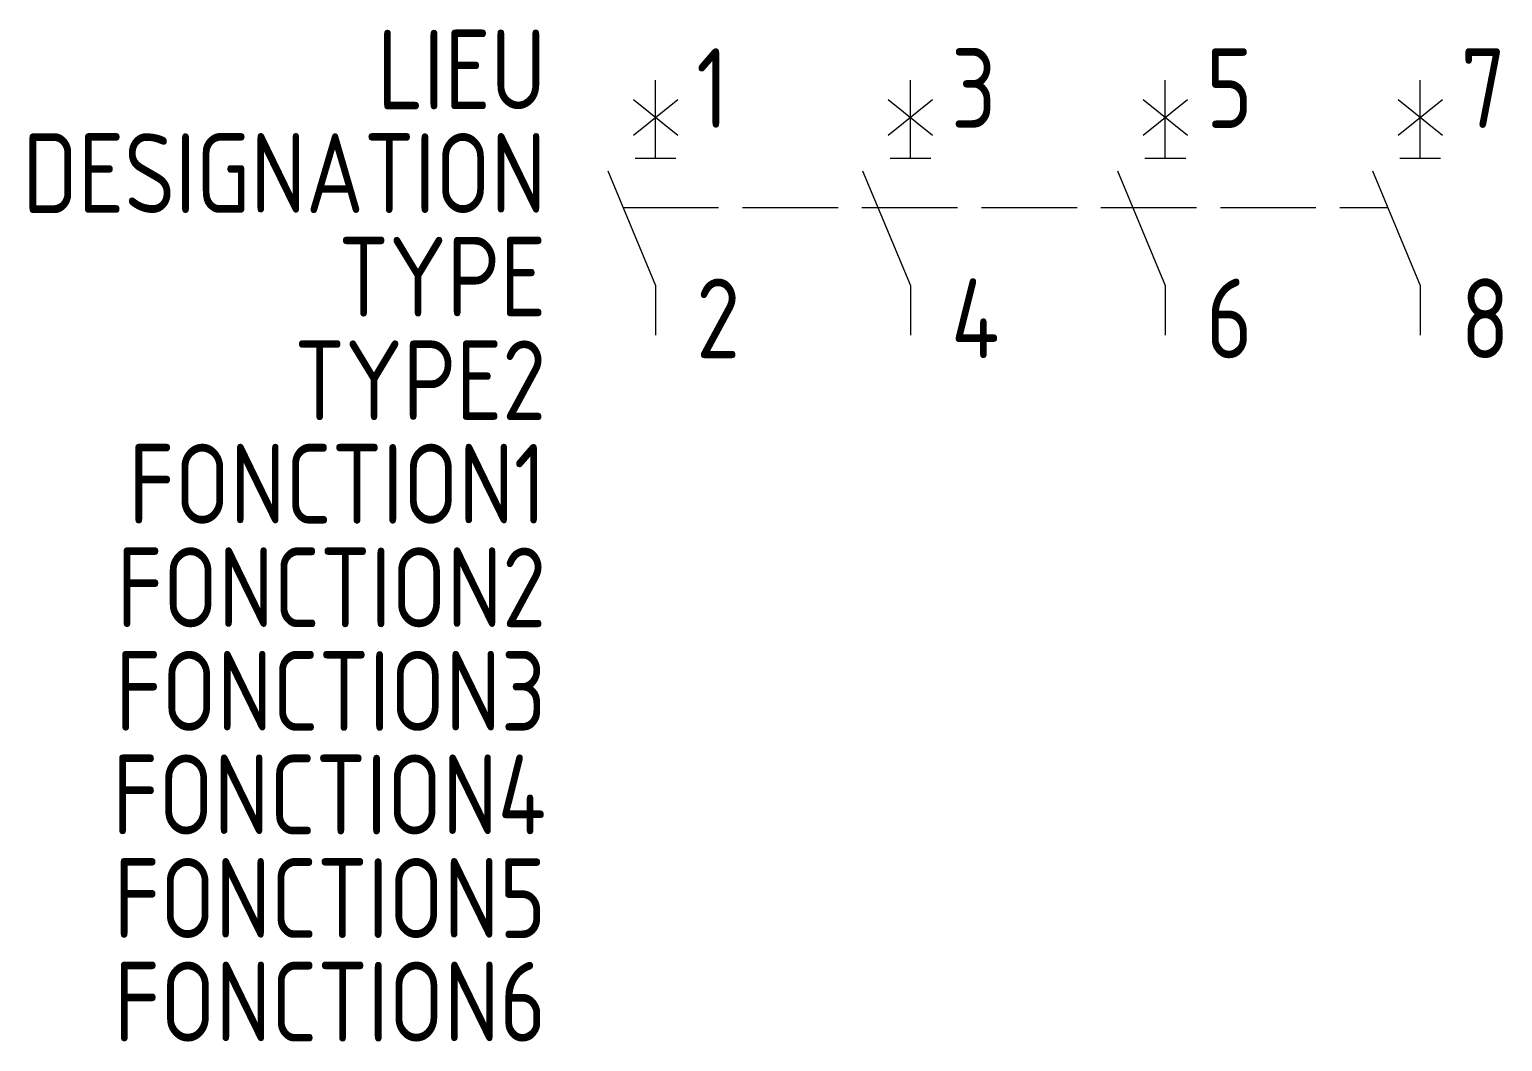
# Model space of a CAD drawing. Header units: millimetres. Extents: x -19.7 to 26.6, y -30.2 to 1.6.
import ezdxf
from ezdxf.enums import TextEntityAlignment as Align

# ---------------------------------------------------------------- set-up
doc = ezdxf.new("R2010")
doc.units = ezdxf.units.MM
doc.linetypes.add('ACAD_ISO02W100', pattern=[15, 12, -3])
for name, color, linetype in [('SYMB_FIL', 3, 'Continuous'), ('SYMB_LIAISON', 1, 'ACAD_ISO02W100'), ('SYMB_TXT_CONTACT', 2, 'Continuous'), ('SYMB_TXT_NOM', 3, 'Continuous')]:
    doc.layers.add(name, color=color, linetype=linetype)
doc.styles.add('NET2_5', font='isocp.shx', dxfattribs={"width": 0.9, "height": 2.5})

msp = doc.modelspace()

# ---------------------------------------------------------------- linework, layer by layer
at = {"layer": 'SYMB_FIL'}
for p, q in [((0, -2.45), (0, 0)), ((8, -2.45), (8, 0)), ((16, -2.45), (16, 0)), ((24, -2.45), (24, 0)), ((-0.695, -0.613), (0.695, -1.726)), ((-0.695, -1.726), (0.695, -0.613)), ((7.305, -0.613), (8.695, -1.726)), ((7.305, -1.726), (8.695, -0.613)), ((15.305, -0.613), (16.695, -1.726)), ((15.305, -1.726), (16.695, -0.613)), ((23.305, -0.613), (24.695, -1.726)), ((23.305, -1.726), (24.695, -0.613)), ((-0.64, -2.45), (0.64, -2.45)), ((7.36, -2.45), (8.64, -2.45)), ((15.36, -2.45), (16.64, -2.45)), ((23.36, -2.45), (24.64, -2.45)), ((-1.5, -2.85), (0, -6.45)), ((6.5, -2.85), (8, -6.45)), ((14.5, -2.85), (16, -6.45)), ((22.5, -2.85), (24, -6.45)), ((0, -6.45), (0, -8)), ((8, -6.45), (8, -8)), ((16, -6.45), (16, -8)), ((24, -6.45), (24, -8))]:
    msp.add_line(p, q, dxfattribs=at)
at = {"layer": 'SYMB_LIAISON', "ltscale": 0.25}
msp.add_line((-1.021, -4), (22.979, -4), dxfattribs=at)

# ---------------------------------------------------------------- texts
at = {"layer": 'SYMB_TXT_CONTACT', "style": 'NET2_5', "width": 0.9, "flags": 8}
for tag, p, s in [('1', (1.275, -1.5), '1'), ('3', (9.275, -1.5), '3'), ('5', (17.275, -1.5), '5'), ('7', (25.275, -1.5), '7'), ('2', (1.275, -8.727), '2'), ('4', (9.275, -8.727), '4'), ('6', (17.275, -8.727), '6'), ('8', (25.275, -8.727), '8')]:
    msp.add_attdef(tag, p, s, height=2.5, dxfattribs=at)
at = {"layer": 'SYMB_TXT_NOM', "style": 'NET2_5', "width": 0.9, "flags": 8}
for tag, text, p in [('LIEU', '', (-3.435, -0.919)), ('DESIGNATION', 'Q?', (-3.435, -4.169)), ('TYPE', '?A', (-3.435, -7.419)), ('TYPE2', '', (-3.435, -10.669)), ('FONCTION1', '', (-3.435, -13.919)), ('FONCTION2', '', (-3.435, -17.169)), ('FONCTION3', '', (-3.435, -20.419)), ('FONCTION4', '', (-3.435, -23.669)), ('FONCTION5', '', (-3.435, -26.919)), ('FONCTION6', '', (-3.435, -30.169))]:
    msp.add_attdef(tag, text=text, height=2.5, dxfattribs=at).set_placement(p, align=Align.RIGHT)

doc.saveas('drawing.dxf')
